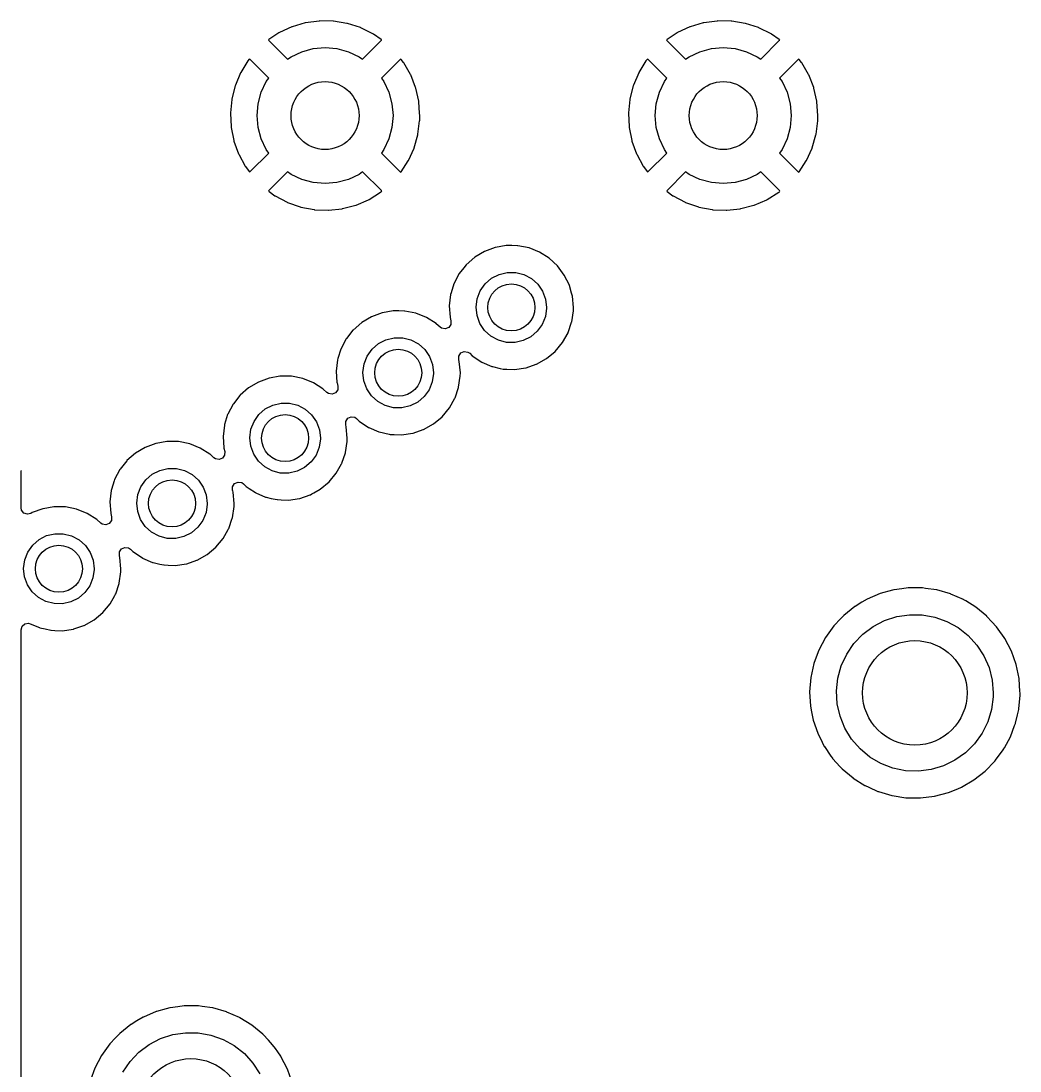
# Model space of a CAD drawing. Extents: x 64 to 233, y -134 to -59.
# Drawn here: x 138.96 to 158.08, y -98.8 to -78.71 of the extents above; entities that cross this region are included whole.
import ezdxf

# ---------------------------------------------------------------- set-up
doc = ezdxf.new("R2010")
doc.units = 0
doc.layers.add('BLACK', color=7, linetype='CONTINUOUS')

msp = doc.modelspace()

# ---------------------------------------------------------------- linework, layer by layer
at = {"layer": 'BLACK', "linetype": 'CONTINUOUS'}
for p, q in [((144.399, -78.7459), (144.15, -78.8184)), ((144.408, -78.7439), (144.399, -78.7459)), ((144.665, -78.7089), (144.408, -78.7439)), ((144.674, -78.7084), (144.665, -78.7089)), ((144.933, -78.7118), (144.674, -78.7084)), ((144.943, -78.7126), (144.933, -78.7118)), ((145.199, -78.7543), (144.943, -78.7126)), ((145.208, -78.7565), (145.199, -78.7543)), ((145.455, -78.8355), (145.208, -78.7565)), ((152.019, -78.7459), (151.77, -78.8184)), ((152.028, -78.7439), (152.019, -78.7459)), ((152.285, -78.7089), (152.028, -78.7439)), ((152.294, -78.7084), (152.285, -78.7089)), ((152.553, -78.7118), (152.294, -78.7084)), ((152.563, -78.7126), (152.553, -78.7118)), ((152.819, -78.7543), (152.563, -78.7126)), ((152.828, -78.7565), (152.819, -78.7543)), ((153.075, -78.8355), (152.828, -78.7565)), ((143.897, -78.9348), (143.706, -79.0599)), ((143.905, -78.9303), (143.897, -78.9348)), ((144.141, -78.8217), (143.905, -78.9303)), ((144.15, -78.8184), (144.141, -78.8217)), ((145.463, -78.839), (145.455, -78.8355)), ((145.696, -78.9537), (145.463, -78.839)), ((145.704, -78.9585), (145.696, -78.9537)), ((145.851, -79.0606), (145.704, -78.9585)), ((151.517, -78.9348), (151.326, -79.0599)), ((151.525, -78.9303), (151.517, -78.9348)), ((151.761, -78.8217), (151.525, -78.9303)), ((151.77, -78.8184), (151.761, -78.8217)), ((153.083, -78.839), (153.075, -78.8355)), ((153.316, -78.9537), (153.083, -78.839)), ((153.324, -78.9585), (153.316, -78.9537)), ((153.471, -79.0606), (153.324, -78.9585)), ((143.706, -79.0599), (143.697, -79.0707)), ((143.697, -79.0707), (143.702, -79.0805)), ((143.702, -79.0805), (144.061, -79.4402)), ((145.499, -79.4402), (145.854, -79.0844)), ((145.859, -79.0707), (145.851, -79.0606)), ((145.854, -79.0844), (145.861, -79.0728)), ((145.861, -79.0728), (145.859, -79.0707)), ((151.326, -79.0599), (151.317, -79.0707)), ((151.317, -79.0707), (151.322, -79.0805)), ((151.322, -79.0805), (151.681, -79.4402)), ((153.119, -79.4402), (153.474, -79.0844)), ((153.481, -79.0728), (153.471, -79.0606)), ((153.474, -79.0844), (153.481, -79.0728)), ((144.13, -79.3922), (144.335, -79.2964)), ((144.335, -79.2964), (144.554, -79.2377)), ((144.554, -79.2377), (144.78, -79.218)), ((144.78, -79.218), (145.006, -79.2377)), ((145.006, -79.2377), (145.225, -79.2964)), ((145.225, -79.2964), (145.43, -79.3922)), ((151.75, -79.3922), (151.955, -79.2964)), ((151.955, -79.2964), (152.174, -79.2377)), ((152.174, -79.2377), (152.4, -79.218)), ((152.4, -79.218), (152.626, -79.2377)), ((152.626, -79.2377), (152.845, -79.2964)), ((152.845, -79.2964), (153.05, -79.3922)), ((143.302, -79.4691), (143.167, -79.6909)), ((143.307, -79.4616), (143.302, -79.4691)), ((143.322, -79.4429), (143.307, -79.4616)), ((143.333, -79.4358), (143.322, -79.4429)), ((143.346, -79.443), (143.333, -79.4358)), ((143.702, -79.7994), (143.346, -79.443)), ((144.061, -79.4402), (144.13, -79.3922)), ((145.43, -79.3922), (145.499, -79.4402)), ((146.214, -79.4437), (145.858, -79.7994)), ((146.225, -79.4372), (146.214, -79.4437)), ((146.237, -79.4457), (146.225, -79.4372)), ((146.28, -79.5005), (146.237, -79.4457)), ((146.285, -79.5082), (146.28, -79.5005)), ((146.414, -79.7334), (146.285, -79.5082)), ((150.922, -79.4691), (150.787, -79.6909)), ((150.927, -79.4616), (150.922, -79.4691)), ((150.942, -79.4429), (150.927, -79.4616)), ((150.953, -79.4358), (150.942, -79.4429)), ((150.966, -79.443), (150.953, -79.4358)), ((151.322, -79.7994), (150.966, -79.443)), ((151.681, -79.4402), (151.75, -79.3922)), ((153.05, -79.3922), (153.119, -79.4402)), ((153.834, -79.4437), (153.478, -79.7994)), ((153.845, -79.4372), (153.834, -79.4437)), ((153.857, -79.4457), (153.845, -79.4372)), ((153.9, -79.5005), (153.857, -79.4457)), ((153.905, -79.5082), (153.9, -79.5005)), ((154.034, -79.7334), (153.905, -79.5082)), ((143.163, -79.6992), (143.062, -79.9384)), ((143.167, -79.6909), (143.163, -79.6992)), ((146.418, -79.7418), (146.414, -79.7334)), ((146.512, -79.9836), (146.418, -79.7418)), ((150.783, -79.6992), (150.682, -79.9384)), ((150.787, -79.6909), (150.783, -79.6992)), ((154.038, -79.7418), (154.034, -79.7334)), ((154.132, -79.9836), (154.038, -79.7418)), ((143.059, -79.9472), (142.996, -80.1986)), ((143.062, -79.9384), (143.059, -79.9472)), ((143.558, -80.0734), (143.654, -79.868)), ((143.654, -79.868), (143.702, -79.7994)), ((145.858, -79.7994), (145.906, -79.868)), ((145.906, -79.868), (146.002, -80.0734)), ((150.679, -79.9472), (150.616, -80.1986)), ((150.682, -79.9384), (150.679, -79.9472)), ((151.178, -80.0734), (151.274, -79.868)), ((151.274, -79.868), (151.322, -79.7994)), ((153.478, -79.7994), (153.526, -79.868)), ((153.526, -79.868), (153.622, -80.0734)), ((143.5, -80.2923), (143.558, -80.0734)), ((146.002, -80.0734), (146.06, -80.2923)), ((146.515, -79.9925), (146.512, -79.9836)), ((146.572, -80.2455), (146.515, -79.9925)), ((151.12, -80.2923), (151.178, -80.0734)), ((153.622, -80.0734), (153.68, -80.2923)), ((154.135, -79.9925), (154.132, -79.9836)), ((154.192, -80.2455), (154.135, -79.9925)), ((142.994, -80.2078), (142.968, -80.4659)), ((142.996, -80.1986), (142.994, -80.2078)), ((143.48, -80.518), (143.5, -80.2923)), ((146.06, -80.2923), (146.08, -80.518)), ((146.574, -80.2547), (146.572, -80.2455)), ((146.59, -80.4752), (146.574, -80.2547)), ((150.614, -80.2078), (150.588, -80.4659)), ((150.616, -80.1986), (150.614, -80.2078)), ((151.1, -80.518), (151.12, -80.2923)), ((153.68, -80.2923), (153.7, -80.518)), ((154.194, -80.2547), (154.192, -80.2455)), ((154.213, -80.5149), (154.194, -80.2547)), ((142.968, -80.4659), (142.968, -80.4752)), ((142.968, -80.4752), (142.98, -80.7343)), ((143.5, -80.7437), (143.48, -80.518)), ((146.08, -80.518), (146.06, -80.7437)), ((146.593, -80.5149), (146.59, -80.4752)), ((146.591, -80.6097), (146.593, -80.5212)), ((146.593, -80.5212), (146.593, -80.5149)), ((150.588, -80.4659), (150.588, -80.4752)), ((150.588, -80.4752), (150.6, -80.7343)), ((151.12, -80.7437), (151.1, -80.518)), ((153.7, -80.518), (153.68, -80.7437)), ((154.211, -80.6097), (154.213, -80.5212)), ((154.213, -80.5212), (154.213, -80.5149)), ((142.98, -80.7343), (142.981, -80.7435)), ((142.981, -80.7435), (143.032, -80.9979)), ((143.558, -80.9626), (143.5, -80.7437)), ((146.06, -80.7437), (146.002, -80.9626)), ((146.557, -80.8748), (146.59, -80.616)), ((146.59, -80.616), (146.591, -80.6097)), ((150.6, -80.7343), (150.601, -80.7435)), ((150.601, -80.7435), (150.652, -80.9979)), ((151.178, -80.9626), (151.12, -80.7437)), ((153.68, -80.7437), (153.622, -80.9626)), ((154.177, -80.8748), (154.21, -80.616)), ((154.21, -80.616), (154.211, -80.6097)), ((143.654, -81.168), (143.558, -80.9626)), ((146.002, -80.9626), (145.906, -81.168)), ((146.485, -81.1336), (146.555, -80.884)), ((146.555, -80.884), (146.557, -80.8748)), ((151.274, -81.168), (151.178, -80.9626)), ((153.622, -80.9626), (153.526, -81.168)), ((154.105, -81.1336), (154.175, -80.884)), ((154.175, -80.884), (154.177, -80.8748)), ((143.032, -80.9979), (143.034, -81.0069)), ((143.034, -81.0069), (143.122, -81.251)), ((143.702, -81.2366), (143.654, -81.168)), ((145.906, -81.168), (145.858, -81.2366)), ((146.375, -81.3789), (146.482, -81.1424)), ((146.482, -81.1424), (146.485, -81.1336)), ((150.652, -80.9979), (150.654, -81.0069)), ((150.654, -81.0069), (150.742, -81.251)), ((151.322, -81.2366), (151.274, -81.168)), ((153.526, -81.168), (153.478, -81.2366)), ((153.995, -81.3789), (154.102, -81.1424)), ((154.102, -81.1424), (154.105, -81.1336)), ((143.122, -81.251), (143.126, -81.2596)), ((143.126, -81.2596), (143.249, -81.488)), ((143.347, -81.5914), (143.702, -81.2366)), ((145.858, -81.2366), (146.216, -81.5949)), ((146.237, -81.5954), (146.371, -81.387)), ((146.371, -81.387), (146.375, -81.3789)), ((150.742, -81.251), (150.746, -81.2596)), ((150.746, -81.2596), (150.869, -81.488)), ((150.967, -81.5914), (151.322, -81.2366)), ((153.478, -81.2366), (153.836, -81.5949)), ((153.857, -81.5954), (153.991, -81.387)), ((153.991, -81.387), (153.995, -81.3789)), ((143.249, -81.488), (143.254, -81.4959)), ((143.254, -81.4959), (143.324, -81.5897)), ((150.869, -81.488), (150.874, -81.4959)), ((150.874, -81.4959), (150.944, -81.5897)), ((143.324, -81.5897), (143.335, -81.5982)), ((143.335, -81.5982), (143.347, -81.5914)), ((144.061, -81.5958), (143.706, -81.9507)), ((144.13, -81.6438), (144.061, -81.5958)), ((144.335, -81.7396), (144.13, -81.6438)), ((144.554, -81.7982), (144.335, -81.7396)), ((145.225, -81.7396), (145.006, -81.7982)), ((145.43, -81.6438), (145.225, -81.7396)), ((145.499, -81.5958), (145.43, -81.6438)), ((145.857, -81.9541), (145.499, -81.5958)), ((146.216, -81.5949), (146.228, -81.6016)), ((146.228, -81.6016), (146.237, -81.5954)), ((150.944, -81.5897), (150.955, -81.5982)), ((150.955, -81.5982), (150.967, -81.5914)), ((151.681, -81.5958), (151.326, -81.9507)), ((151.75, -81.6438), (151.681, -81.5958)), ((151.955, -81.7396), (151.75, -81.6438)), ((152.174, -81.7982), (151.955, -81.7396)), ((152.845, -81.7396), (152.626, -81.7982)), ((153.05, -81.6438), (152.845, -81.7396)), ((153.119, -81.5958), (153.05, -81.6438)), ((153.477, -81.9541), (153.119, -81.5958)), ((153.836, -81.5949), (153.848, -81.6016)), ((153.848, -81.6016), (153.857, -81.5954)), ((143.706, -81.9507), (143.7, -81.9629)), ((143.7, -81.9629), (143.709, -81.9744)), ((143.709, -81.9744), (143.815, -82.0528)), ((144.78, -81.818), (144.554, -81.7982)), ((145.006, -81.7982), (144.78, -81.818)), ((145.621, -82.1237), (145.842, -81.9873)), ((145.842, -81.9873), (145.849, -81.9818)), ((145.849, -81.9818), (145.855, -81.9773)), ((145.855, -81.9773), (145.863, -81.9645)), ((145.862, -81.9629), (145.857, -81.9541)), ((145.863, -81.9645), (145.862, -81.9629)), ((151.326, -81.9507), (151.32, -81.9629)), ((151.32, -81.9629), (151.329, -81.9744)), ((151.329, -81.9744), (151.435, -82.0528)), ((152.4, -81.818), (152.174, -81.7982)), ((152.626, -81.7982), (152.4, -81.818)), ((153.241, -82.1237), (153.462, -81.9873)), ((153.462, -81.9873), (153.469, -81.9818)), ((153.469, -81.9818), (153.475, -81.9773)), ((153.475, -81.9773), (153.483, -81.9645)), ((153.483, -81.9645), (153.477, -81.9541)), ((143.815, -82.0528), (143.823, -82.0577)), ((143.823, -82.0577), (144.053, -82.1785)), ((144.053, -82.1785), (144.061, -82.1822)), ((144.061, -82.1822), (144.306, -82.2677)), ((145.375, -82.2304), (145.613, -82.1281)), ((145.613, -82.1281), (145.621, -82.1237)), ((151.435, -82.0528), (151.443, -82.0577)), ((151.443, -82.0577), (151.673, -82.1785)), ((151.673, -82.1785), (151.681, -82.1822)), ((151.681, -82.1822), (151.926, -82.2677)), ((152.995, -82.2304), (153.233, -82.1281)), ((153.233, -82.1281), (153.241, -82.1237)), ((144.306, -82.2677), (144.315, -82.2702)), ((144.315, -82.2702), (144.57, -82.3185)), ((144.57, -82.3185), (144.579, -82.3196)), ((144.579, -82.3196), (144.839, -82.3298)), ((144.839, -82.3298), (144.848, -82.3295)), ((144.848, -82.3295), (145.106, -82.3012)), ((145.106, -82.3012), (145.115, -82.2995)), ((145.115, -82.2995), (145.366, -82.2335)), ((145.366, -82.2335), (145.375, -82.2304)), ((151.926, -82.2677), (151.935, -82.2702)), ((151.935, -82.2702), (152.19, -82.3185)), ((152.19, -82.3185), (152.199, -82.3196)), ((152.199, -82.3196), (152.459, -82.3298)), ((152.459, -82.3298), (152.468, -82.3295)), ((152.468, -82.3295), (152.726, -82.3012)), ((152.726, -82.3012), (152.735, -82.2995)), ((152.735, -82.2995), (152.986, -82.2335)), ((152.986, -82.2335), (152.995, -82.2304)), ((147.833, -83.1181), (147.647, -83.2293)), ((148.038, -83.0428), (147.833, -83.1181)), ((148.043, -83.0418), (148.038, -83.0428)), ((148.246, -83.0069), (148.043, -83.0418)), ((148.043, -83.0418), (148.043, -83.0418)), ((148.252, -83.006), (148.246, -83.0069)), ((148.246, -83.0069), (148.246, -83.0069)), ((148.355, -83.0073), (148.252, -83.006)), ((148.464, -83.0087), (148.355, -83.0073)), ((148.469, -83.0088), (148.464, -83.0087)), ((148.464, -83.0087), (148.464, -83.0087)), ((148.683, -83.0512), (148.469, -83.0088)), ((148.885, -83.1318), (148.683, -83.0512)), ((149.069, -83.2479), (148.885, -83.1318)), ((147.479, -83.3772), (147.436, -83.4325)), ((147.483, -83.3727), (147.479, -83.3772)), ((147.647, -83.2293), (147.483, -83.3727)), ((149.228, -83.3956), (149.069, -83.2479)), ((149.359, -83.5698), (149.228, -83.3956)), ((147.348, -83.5435), (147.247, -83.736)), ((147.436, -83.4325), (147.348, -83.5435)), ((147.966, -83.6326), (148.11, -83.5582)), ((148.11, -83.5582), (148.268, -83.5203)), ((148.268, -83.5203), (148.43, -83.5212)), ((148.43, -83.5212), (148.587, -83.5607)), ((148.587, -83.5607), (148.73, -83.6366)), ((149.455, -83.7649), (149.359, -83.5698)), ((147.245, -83.7415), (147.192, -83.9129)), ((147.247, -83.736), (147.245, -83.7415)), ((147.75, -83.8719), (147.844, -83.7392)), ((147.844, -83.7392), (147.966, -83.6326)), ((148.73, -83.6366), (148.851, -83.7445)), ((148.851, -83.7445), (148.943, -83.8781)), ((149.456, -83.7705), (149.455, -83.7649)), ((149.498, -83.9175), (149.456, -83.7705)), ((147.183, -83.9437), (147.157, -84.1598)), ((147.192, -83.9129), (147.183, -83.9437)), ((147.691, -84.023), (147.75, -83.8719)), ((148.943, -83.8781), (149.001, -84.0299)), ((149.514, -83.9743), (149.498, -83.9175)), ((149.534, -84.1909), (149.514, -83.9743)), ((147.157, -84.1598), (147.171, -84.3768)), ((147.67, -84.1838), (147.691, -84.023)), ((147.688, -84.345), (147.67, -84.1838)), ((149.001, -84.0299), (149.02, -84.1909)), ((149.02, -84.1909), (149.02, -84.205)), ((149.532, -84.2531), (149.534, -84.1909)), ((145.668, -84.3681), (145.481, -84.4793)), ((145.872, -84.2928), (145.668, -84.3681)), ((145.878, -84.2918), (145.872, -84.2928)), ((146.081, -84.2569), (145.878, -84.2918)), ((145.878, -84.2918), (145.878, -84.2918)), ((146.087, -84.256), (146.081, -84.2569)), ((146.081, -84.2569), (146.081, -84.2569)), ((146.189, -84.2573), (146.087, -84.256)), ((146.299, -84.2587), (146.189, -84.2573)), ((146.304, -84.2588), (146.299, -84.2587)), ((146.299, -84.2587), (146.299, -84.2587)), ((146.518, -84.3012), (146.304, -84.2588)), ((146.72, -84.3818), (146.518, -84.3012)), ((146.904, -84.4979), (146.72, -84.3818)), ((147.171, -84.3768), (147.173, -84.3824)), ((147.173, -84.3824), (147.173, -84.3824)), ((147.173, -84.3824), (147.189, -84.446)), ((147.744, -84.4973), (147.688, -84.345)), ((148.997, -84.3656), (148.937, -84.5161)), ((149.02, -84.205), (148.997, -84.3656)), ((149.501, -84.4683), (149.532, -84.2531)), ((145.481, -84.4793), (145.318, -84.6227)), ((146.908, -84.5018), (146.904, -84.4979)), ((146.981, -84.5695), (146.908, -84.5018)), ((146.908, -84.5018), (146.908, -84.5018)), ((147.01, -84.5896), (146.981, -84.5695)), ((147.08, -84.6023), (147.01, -84.5896)), ((147.146, -84.5752), (147.08, -84.6023)), ((147.186, -84.517), (147.146, -84.5752)), ((147.189, -84.446), (147.186, -84.517)), ((147.834, -84.6319), (147.744, -84.4973)), ((148.937, -84.5161), (148.842, -84.6478)), ((149.433, -84.6688), (149.499, -84.4738)), ((149.499, -84.4738), (149.501, -84.4683)), ((149.499, -84.4738), (149.499, -84.4738)), ((145.183, -84.7935), (145.082, -84.986)), ((145.189, -84.7867), (145.183, -84.7935)), ((145.314, -84.6272), (145.189, -84.7867)), ((145.318, -84.6227), (145.314, -84.6272)), ((145.945, -84.8082), (146.102, -84.7703)), ((146.102, -84.7703), (146.265, -84.7712)), ((146.265, -84.7712), (146.422, -84.8107)), ((147.954, -84.7411), (147.834, -84.6319)), ((148.097, -84.8185), (147.954, -84.7411)), ((148.719, -84.7531), (148.574, -84.826)), ((148.842, -84.6478), (148.719, -84.7531)), ((149.325, -84.8641), (149.431, -84.6743)), ((149.431, -84.6743), (149.433, -84.6688)), ((149.433, -84.6688), (149.433, -84.6688)), ((145.08, -84.9915), (145.026, -85.1667)), ((145.082, -84.986), (145.08, -84.9915)), ((145.585, -85.1219), (145.678, -84.9892)), ((145.678, -84.9892), (145.801, -84.8826)), ((145.801, -84.8826), (145.945, -84.8082)), ((146.422, -84.8107), (146.565, -84.8866)), ((146.565, -84.8866), (146.686, -84.9945)), ((146.686, -84.9945), (146.778, -85.1281)), ((148.254, -84.8596), (148.097, -84.8185)), ((148.416, -84.8622), (148.254, -84.8596)), ((148.574, -84.826), (148.416, -84.8622)), ((149.186, -85.0313), (149.325, -84.8641)), ((145.017, -85.1937), (144.992, -85.4098)), ((145.026, -85.1667), (145.017, -85.1937)), ((145.526, -85.273), (145.585, -85.1219)), ((146.778, -85.1281), (146.836, -85.2799)), ((147.34, -85.1209), (147.379, -85.0616)), ((147.34, -85.1919), (147.34, -85.1209)), ((147.349, -85.2243), (147.34, -85.1919)), ((147.379, -85.0616), (147.444, -85.0328)), ((147.444, -85.0328), (147.514, -85.0437)), ((147.514, -85.0437), (147.549, -85.0675)), ((147.549, -85.0675), (147.597, -85.1146)), ((147.597, -85.1146), (147.778, -85.2354)), ((148.829, -85.2767), (149.018, -85.1704)), ((149.018, -85.1704), (149.186, -85.0313)), ((145.505, -85.4338), (145.526, -85.273)), ((146.836, -85.2799), (146.855, -85.4409)), ((147.369, -85.4409), (147.349, -85.2243)), ((147.778, -85.2354), (147.783, -85.2377)), ((147.783, -85.2377), (147.783, -85.2377)), ((147.783, -85.2377), (147.973, -85.319)), ((147.973, -85.319), (147.973, -85.319)), ((147.973, -85.319), (147.978, -85.3213)), ((147.978, -85.3213), (147.983, -85.3225)), ((147.983, -85.3225), (148.133, -85.3564)), ((148.133, -85.3564), (148.19, -85.3693)), ((148.19, -85.3693), (148.196, -85.3695)), ((148.196, -85.3695), (148.196, -85.3695)), ((148.196, -85.3695), (148.26, -85.372)), ((148.26, -85.372), (148.407, -85.3778)), ((148.407, -85.3778), (148.623, -85.3466)), ((148.623, -85.3466), (148.628, -85.3447)), ((148.628, -85.3447), (148.823, -85.2785)), ((148.628, -85.3447), (148.628, -85.3447)), ((148.823, -85.2785), (148.829, -85.2767)), ((148.823, -85.2785), (148.823, -85.2785)), ((143.707, -85.5428), (143.503, -85.6181)), ((143.713, -85.5418), (143.707, -85.5428)), ((143.916, -85.5069), (143.713, -85.5418)), ((143.713, -85.5418), (143.713, -85.5418)), ((143.922, -85.506), (143.916, -85.5069)), ((143.916, -85.5069), (143.916, -85.5069)), ((144.024, -85.5073), (143.922, -85.506)), ((144.133, -85.5087), (144.024, -85.5073)), ((144.139, -85.5088), (144.133, -85.5087)), ((144.133, -85.5087), (144.133, -85.5087)), ((144.353, -85.5512), (144.139, -85.5088)), ((144.555, -85.6318), (144.353, -85.5512)), ((144.992, -85.4098), (145.006, -85.6268)), ((145.523, -85.595), (145.505, -85.4338)), ((145.579, -85.7473), (145.523, -85.595)), ((146.855, -85.455), (146.832, -85.6156)), ((146.855, -85.4409), (146.855, -85.455)), ((147.336, -85.7183), (147.367, -85.5031)), ((147.367, -85.5031), (147.369, -85.4409)), ((143.316, -85.7293), (143.153, -85.8727)), ((143.503, -85.6181), (143.316, -85.7293)), ((144.739, -85.7479), (144.555, -85.6318)), ((144.743, -85.7518), (144.739, -85.7479)), ((144.816, -85.8195), (144.743, -85.7518)), ((144.743, -85.7518), (144.743, -85.7518)), ((145.021, -85.767), (144.981, -85.8252)), ((145.006, -85.6268), (145.008, -85.6324)), ((145.008, -85.6324), (145.008, -85.6324)), ((145.008, -85.6324), (145.024, -85.696)), ((145.024, -85.696), (145.021, -85.767)), ((145.669, -85.8819), (145.579, -85.7473)), ((146.772, -85.7661), (146.677, -85.8978)), ((146.832, -85.6156), (146.772, -85.7661)), ((147.268, -85.9188), (147.334, -85.7238)), ((147.334, -85.7238), (147.336, -85.7183)), ((147.334, -85.7238), (147.334, -85.7238)), ((143.149, -85.8772), (143.025, -86.0352)), ((143.153, -85.8727), (143.149, -85.8772)), ((144.845, -85.8396), (144.816, -85.8195)), ((144.915, -85.8523), (144.845, -85.8396)), ((144.981, -85.8252), (144.915, -85.8523)), ((145.789, -85.9911), (145.669, -85.8819)), ((145.932, -86.0685), (145.789, -85.9911)), ((146.554, -86.0031), (146.409, -86.076)), ((146.677, -85.8978), (146.554, -86.0031)), ((147.16, -86.1141), (147.266, -85.9243)), ((147.266, -85.9243), (147.268, -85.9188)), ((147.268, -85.9188), (147.268, -85.9188)), ((143.018, -86.0435), (142.917, -86.236)), ((143.025, -86.0352), (143.018, -86.0435)), ((143.513, -86.2392), (143.636, -86.1326)), ((143.636, -86.1326), (143.78, -86.0582)), ((143.78, -86.0582), (143.937, -86.0203)), ((143.937, -86.0203), (144.1, -86.0212)), ((144.1, -86.0212), (144.257, -86.0607)), ((144.257, -86.0607), (144.4, -86.1366)), ((144.4, -86.1366), (144.521, -86.2445)), ((146.088, -86.1096), (145.932, -86.0685)), ((146.251, -86.1122), (146.088, -86.1096)), ((146.409, -86.076), (146.251, -86.1122)), ((147.021, -86.2813), (147.16, -86.1141)), ((142.915, -86.2415), (142.857, -86.4299)), ((142.917, -86.236), (142.915, -86.2415)), ((143.361, -86.523), (143.42, -86.3719)), ((143.42, -86.3719), (143.513, -86.2392)), ((144.521, -86.2445), (144.613, -86.3781)), ((144.613, -86.3781), (144.671, -86.5299)), ((145.175, -86.3709), (145.214, -86.3116)), ((145.175, -86.4419), (145.175, -86.3709)), ((145.214, -86.3116), (145.279, -86.2828)), ((145.279, -86.2828), (145.349, -86.2937)), ((145.349, -86.2937), (145.384, -86.3175)), ((145.384, -86.3175), (145.432, -86.3646)), ((145.432, -86.3646), (145.613, -86.4854)), ((146.853, -86.4204), (147.021, -86.2813)), ((142.852, -86.4437), (142.827, -86.6598)), ((142.857, -86.4299), (142.852, -86.4437)), ((143.34, -86.6838), (143.361, -86.523)), ((144.671, -86.5299), (144.69, -86.6909)), ((145.182, -86.4669), (145.175, -86.4419)), ((145.184, -86.4743), (145.182, -86.4669)), ((145.204, -86.6909), (145.184, -86.4743)), ((145.613, -86.4854), (145.618, -86.4877)), ((145.618, -86.4877), (145.618, -86.4877)), ((145.618, -86.4877), (145.807, -86.569)), ((145.807, -86.569), (145.807, -86.569)), ((145.807, -86.569), (145.813, -86.5713)), ((145.813, -86.5713), (145.818, -86.5725)), ((145.818, -86.5725), (146.009, -86.6156)), ((146.242, -86.6278), (146.458, -86.5966)), ((146.458, -86.5966), (146.463, -86.5947)), ((146.463, -86.5947), (146.658, -86.5285)), ((146.463, -86.5947), (146.463, -86.5947)), ((146.658, -86.5285), (146.663, -86.5267)), ((146.658, -86.5285), (146.658, -86.5285)), ((146.663, -86.5267), (146.853, -86.4204)), ((141.542, -86.7928), (141.338, -86.8681)), ((141.548, -86.7918), (141.542, -86.7928)), ((141.751, -86.7569), (141.548, -86.7918)), ((141.548, -86.7918), (141.548, -86.7918)), ((141.757, -86.756), (141.751, -86.7569)), ((141.751, -86.7569), (141.751, -86.7569)), ((141.859, -86.7573), (141.757, -86.756)), ((141.968, -86.7587), (141.859, -86.7573)), ((141.974, -86.7588), (141.968, -86.7587)), ((141.968, -86.7587), (141.968, -86.7587)), ((142.188, -86.8012), (141.974, -86.7588)), ((142.39, -86.8818), (142.188, -86.8012)), ((142.827, -86.6598), (142.841, -86.8768)), ((143.358, -86.845), (143.34, -86.6838)), ((144.69, -86.705), (144.667, -86.8656)), ((144.69, -86.6909), (144.69, -86.705)), ((145.171, -86.9683), (145.202, -86.7531)), ((145.202, -86.7531), (145.204, -86.6909)), ((146.009, -86.6156), (146.025, -86.6193)), ((146.025, -86.6193), (146.031, -86.6195)), ((146.031, -86.6195), (146.031, -86.6195)), ((146.031, -86.6195), (146.104, -86.6224)), ((146.104, -86.6224), (146.242, -86.6278)), ((141.151, -86.9793), (140.988, -87.1227)), ((141.338, -86.8681), (141.151, -86.9793)), ((142.573, -86.9979), (142.39, -86.8818)), ((142.578, -87.0018), (142.573, -86.9979)), ((142.651, -87.0695), (142.578, -87.0018)), ((142.578, -87.0018), (142.578, -87.0018)), ((142.841, -86.8768), (142.842, -86.8824)), ((142.842, -86.8824), (142.842, -86.8824)), ((142.842, -86.8824), (142.859, -86.946)), ((142.859, -86.946), (142.856, -87.017)), ((143.414, -86.9973), (143.358, -86.845)), ((143.504, -87.1319), (143.414, -86.9973)), ((144.667, -86.8656), (144.607, -87.0161)), ((145.103, -87.1688), (145.169, -86.9738)), ((145.169, -86.9738), (145.171, -86.9683)), ((145.169, -86.9738), (145.169, -86.9738)), ((140.984, -87.1272), (140.857, -87.2889)), ((140.988, -87.1227), (140.984, -87.1272)), ((142.68, -87.0896), (142.651, -87.0695)), ((142.75, -87.1023), (142.68, -87.0896)), ((142.815, -87.0752), (142.75, -87.1023)), ((142.856, -87.017), (142.815, -87.0752)), ((143.624, -87.2411), (143.504, -87.1319)), ((144.512, -87.1478), (144.389, -87.2531)), ((144.607, -87.0161), (144.512, -87.1478)), ((144.995, -87.3641), (145.094, -87.1857)), ((145.094, -87.1857), (145.098, -87.1793)), ((145.098, -87.1793), (145.101, -87.1743)), ((145.098, -87.1793), (145.098, -87.1793)), ((145.101, -87.1743), (145.103, -87.1688)), ((145.103, -87.1688), (145.103, -87.1688)), ((138.96, -87.3171), (138.959, -87.3135)), ((138.96, -87.3252), (138.96, -87.3171)), ((138.96, -87.3354), (138.96, -87.3252)), ((138.963, -87.3641), (138.96, -87.3354)), ((138.96, -87.4285), (138.961, -87.4095)), ((138.961, -87.4095), (138.963, -87.3953)), ((138.965, -87.3881), (138.963, -87.3641)), ((138.963, -87.3953), (138.965, -87.3881)), ((140.853, -87.2935), (140.752, -87.486)), ((140.857, -87.2889), (140.853, -87.2935)), ((141.348, -87.4892), (141.471, -87.3826)), ((141.471, -87.3826), (141.615, -87.3082)), ((141.615, -87.3082), (141.772, -87.2703)), ((141.772, -87.2703), (141.935, -87.2712)), ((141.935, -87.2712), (142.092, -87.3107)), ((142.092, -87.3107), (142.235, -87.3866)), ((142.235, -87.3866), (142.356, -87.4945)), ((143.767, -87.3185), (143.624, -87.2411)), ((143.923, -87.3596), (143.767, -87.3185)), ((144.086, -87.3622), (143.923, -87.3596)), ((144.244, -87.326), (144.086, -87.3622)), ((144.389, -87.2531), (144.244, -87.326)), ((144.855, -87.5313), (144.995, -87.3641)), ((138.96, -88.0234), (138.96, -87.4285)), ((140.744, -87.5122), (140.693, -87.6756)), ((140.752, -87.486), (140.744, -87.5122)), ((141.255, -87.6219), (141.348, -87.4892)), ((142.356, -87.4945), (142.448, -87.6281)), ((143.01, -87.6209), (143.049, -87.5616)), ((143.049, -87.5616), (143.114, -87.5328)), ((143.114, -87.5328), (143.184, -87.5437)), ((143.184, -87.5437), (143.219, -87.5675)), ((143.219, -87.5675), (143.267, -87.6146)), ((143.267, -87.6146), (143.272, -87.6178)), ((144.688, -87.6704), (144.855, -87.5313)), ((140.687, -87.6937), (140.662, -87.9098)), ((140.693, -87.6756), (140.687, -87.6937)), ((141.175, -87.9338), (141.196, -87.773)), ((141.196, -87.773), (141.255, -87.6219)), ((142.448, -87.6281), (142.505, -87.7799)), ((142.505, -87.7799), (142.525, -87.9409)), ((143.009, -87.6919), (143.01, -87.6209)), ((143.012, -87.701), (143.009, -87.6919)), ((143.019, -87.7243), (143.012, -87.701)), ((143.039, -87.9409), (143.019, -87.7243)), ((143.272, -87.6178), (143.328, -87.6552)), ((143.328, -87.6552), (143.448, -87.7354)), ((143.448, -87.7354), (143.453, -87.7377)), ((143.453, -87.7377), (143.453, -87.7377)), ((143.453, -87.7377), (143.642, -87.819)), ((144.298, -87.8447), (144.493, -87.7785)), ((144.493, -87.7785), (144.498, -87.7767)), ((144.493, -87.7785), (144.493, -87.7785)), ((144.498, -87.7767), (144.528, -87.7602)), ((144.528, -87.7602), (144.562, -87.7412)), ((144.562, -87.7412), (144.688, -87.6704)), ((139.586, -88.0069), (139.383, -88.0418)), ((139.592, -88.006), (139.586, -88.0069)), ((139.586, -88.0069), (139.586, -88.0069)), ((139.694, -88.0073), (139.592, -88.006)), ((139.803, -88.0087), (139.694, -88.0073)), ((139.809, -88.0088), (139.803, -88.0087)), ((139.803, -88.0087), (139.803, -88.0087)), ((140.022, -88.0512), (139.809, -88.0088)), ((140.662, -87.9098), (140.676, -88.1268)), ((141.193, -88.095), (141.175, -87.9338)), ((142.525, -87.955), (142.502, -88.1156)), ((142.525, -87.9409), (142.525, -87.955)), ((143.006, -88.2183), (143.037, -88.0031)), ((143.037, -88.0031), (143.039, -87.9409)), ((143.642, -87.819), (143.642, -87.819)), ((143.642, -87.819), (143.648, -87.8213)), ((143.648, -87.8213), (143.653, -87.8225)), ((143.653, -87.8225), (143.751, -87.8447)), ((143.751, -87.8447), (143.86, -87.8693)), ((143.86, -87.8693), (143.866, -87.8695)), ((143.866, -87.8695), (143.866, -87.8695)), ((143.866, -87.8695), (143.939, -87.8724)), ((143.939, -87.8724), (144.077, -87.8778)), ((144.077, -87.8778), (144.292, -87.8466)), ((144.292, -87.8466), (144.298, -87.8447)), ((144.298, -87.8447), (144.298, -87.8447)), ((138.97, -88.0718), (138.96, -88.0234)), ((139.014, -88.127), (138.97, -88.0718)), ((139.082, -88.1493), (139.014, -88.127)), ((139.15, -88.1317), (139.082, -88.1493)), ((139.173, -88.1181), (139.15, -88.1317)), ((139.377, -88.0428), (139.173, -88.1181)), ((139.383, -88.0418), (139.377, -88.0428)), ((139.383, -88.0418), (139.383, -88.0418)), ((140.224, -88.1318), (140.022, -88.0512)), ((140.408, -88.2479), (140.224, -88.1318)), ((140.676, -88.1268), (140.677, -88.1324)), ((140.677, -88.1324), (140.677, -88.1324)), ((140.677, -88.1324), (140.694, -88.196)), ((140.694, -88.196), (140.691, -88.267)), ((141.249, -88.2473), (141.193, -88.095)), ((142.502, -88.1156), (142.441, -88.2661)), ((143.004, -88.2238), (143.006, -88.2183)), ((140.413, -88.2518), (140.408, -88.2479)), ((140.486, -88.3195), (140.413, -88.2518)), ((140.413, -88.2518), (140.413, -88.2518)), ((140.515, -88.3396), (140.486, -88.3195)), ((140.585, -88.3523), (140.515, -88.3396)), ((140.65, -88.3252), (140.585, -88.3523)), ((140.691, -88.267), (140.65, -88.3252)), ((141.339, -88.3819), (141.249, -88.2473)), ((141.459, -88.4911), (141.339, -88.3819)), ((142.347, -88.3978), (142.223, -88.5031)), ((142.441, -88.2661), (142.347, -88.3978)), ((142.936, -88.4243), (142.938, -88.4188)), ((142.938, -88.4188), (143.004, -88.2238)), ((142.938, -88.4188), (142.938, -88.4188)), ((143.004, -88.2238), (143.004, -88.2238)), ((139.305, -88.6326), (139.45, -88.5582)), ((139.45, -88.5582), (139.607, -88.5203)), ((139.607, -88.5203), (139.769, -88.5212)), ((139.769, -88.5212), (139.927, -88.5607)), ((139.927, -88.5607), (140.07, -88.6366)), ((141.601, -88.5685), (141.459, -88.4911)), ((141.758, -88.6096), (141.601, -88.5685)), ((141.92, -88.6122), (141.758, -88.6096)), ((142.079, -88.576), (141.92, -88.6122)), ((142.223, -88.5031), (142.079, -88.576)), ((142.69, -88.7813), (142.829, -88.6141)), ((142.829, -88.6141), (142.927, -88.4396)), ((142.927, -88.4396), (142.933, -88.4293)), ((142.933, -88.4293), (142.936, -88.4243)), ((142.933, -88.4293), (142.933, -88.4293)), ((139.09, -88.8719), (139.183, -88.7392)), ((139.183, -88.7392), (139.305, -88.6326)), ((140.07, -88.6366), (140.191, -88.7445)), ((140.191, -88.7445), (140.283, -88.8781)), ((140.845, -88.8709), (140.884, -88.8116)), ((140.884, -88.8116), (140.949, -88.7828)), ((140.949, -88.7828), (141.019, -88.7937)), ((141.019, -88.7937), (141.054, -88.8175)), ((141.054, -88.8175), (141.102, -88.8646)), ((142.523, -88.9204), (142.69, -88.7813)), ((139.01, -89.1838), (139.031, -89.023)), ((139.031, -89.023), (139.09, -88.8719)), ((140.283, -88.8781), (140.34, -89.0299)), ((140.844, -88.9419), (140.845, -88.8709)), ((140.854, -88.9743), (140.844, -88.9419)), ((140.873, -89.1909), (140.854, -88.9743)), ((141.102, -88.8646), (141.283, -88.9854)), ((141.283, -88.9854), (141.288, -88.9877)), ((141.288, -88.9877), (141.288, -88.9877)), ((141.288, -88.9877), (141.477, -89.069)), ((142.333, -89.0267), (142.523, -88.9204)), ((139.028, -89.345), (139.01, -89.1838)), ((140.36, -89.205), (140.337, -89.3656)), ((140.34, -89.0299), (140.36, -89.1909)), ((140.36, -89.1909), (140.36, -89.205)), ((140.872, -89.2531), (140.873, -89.1909)), ((141.477, -89.069), (141.477, -89.069)), ((141.477, -89.069), (141.483, -89.0713)), ((141.483, -89.0713), (141.488, -89.0725)), ((141.488, -89.0725), (141.616, -89.1014)), ((141.616, -89.1014), (141.695, -89.1193)), ((141.695, -89.1193), (141.701, -89.1195)), ((141.701, -89.1195), (141.701, -89.1195)), ((141.701, -89.1195), (141.774, -89.1224)), ((141.774, -89.1224), (141.912, -89.1278)), ((141.912, -89.1278), (142.127, -89.0966)), ((142.127, -89.0966), (142.133, -89.0947)), ((142.133, -89.0947), (142.328, -89.0285)), ((142.133, -89.0947), (142.133, -89.0947)), ((142.328, -89.0285), (142.333, -89.0267)), ((142.328, -89.0285), (142.328, -89.0285)), ((139.083, -89.4973), (139.028, -89.345)), ((140.337, -89.3656), (140.276, -89.5161)), ((140.841, -89.4683), (140.872, -89.2531)), ((139.174, -89.6319), (139.083, -89.4973)), ((140.276, -89.5161), (140.182, -89.6478)), ((140.773, -89.6688), (140.839, -89.4738)), ((140.839, -89.4738), (140.841, -89.4683)), ((140.839, -89.4738), (140.839, -89.4738)), ((155.64, -89.6023), (155.406, -89.6664)), ((155.666, -89.5953), (155.64, -89.6023)), ((155.67, -89.5942), (155.666, -89.5953)), ((155.666, -89.5953), (155.666, -89.5953)), ((155.819, -89.5746), (155.67, -89.5942)), ((155.938, -89.559), (155.819, -89.5746)), ((155.942, -89.5584), (155.938, -89.559)), ((155.938, -89.559), (155.938, -89.559)), ((155.946, -89.5584), (155.942, -89.5584)), ((156.072, -89.5591), (155.946, -89.5584)), ((155.946, -89.5584), (155.946, -89.5584)), ((156.216, -89.5598), (156.072, -89.5591)), ((156.273, -89.568), (156.216, -89.5598)), ((156.483, -89.5978), (156.273, -89.568)), ((156.487, -89.5984), (156.483, -89.5978)), ((156.483, -89.5978), (156.483, -89.5978)), ((156.75, -89.6735), (156.487, -89.5984)), ((139.294, -89.7411), (139.174, -89.6319)), ((139.436, -89.8185), (139.294, -89.7411)), ((139.593, -89.8596), (139.436, -89.8185)), ((139.914, -89.826), (139.755, -89.8622)), ((140.058, -89.7531), (139.914, -89.826)), ((140.182, -89.6478), (140.058, -89.7531)), ((140.664, -89.8641), (140.753, -89.7055)), ((140.753, -89.7055), (140.768, -89.6793)), ((140.768, -89.6793), (140.771, -89.6743)), ((140.768, -89.6793), (140.768, -89.6793)), ((140.771, -89.6743), (140.773, -89.6688)), ((140.773, -89.6688), (140.773, -89.6688)), ((155.154, -89.7739), (155.056, -89.8329)), ((155.158, -89.7722), (155.154, -89.7739)), ((155.402, -89.6681), (155.158, -89.7722)), ((155.158, -89.7722), (155.158, -89.7722)), ((155.406, -89.6664), (155.402, -89.6681)), ((156.754, -89.6752), (156.75, -89.6735)), ((156.997, -89.7818), (156.754, -89.6752)), ((156.754, -89.6752), (156.754, -89.6752)), ((157.001, -89.7835), (156.997, -89.7818)), ((157.005, -89.7858), (157.001, -89.7835)), ((157.041, -89.8082), (157.005, -89.7858)), ((157.005, -89.7858), (157.005, -89.7858)), ((157.234, -89.9266), (157.041, -89.8082)), ((139.755, -89.8622), (139.593, -89.8596)), ((140.525, -90.0313), (140.664, -89.8641)), ((154.919, -89.9145), (154.706, -90.0857)), ((154.923, -89.9123), (154.919, -89.9145)), ((155.056, -89.8329), (154.923, -89.9123)), ((154.923, -89.9123), (154.923, -89.9123)), ((157.238, -89.9293), (157.234, -89.9266)), ((157.443, -90.0974), (157.238, -89.9293)), ((140.168, -90.2767), (140.358, -90.1704)), ((140.358, -90.1704), (140.525, -90.0313)), ((154.644, -90.15), (154.524, -90.2767)), ((154.706, -90.0857), (154.644, -90.15)), ((155.269, -90.2983), (155.487, -90.1848)), ((155.487, -90.1848), (155.721, -90.1085)), ((155.721, -90.1085), (155.964, -90.0713)), ((155.964, -90.0713), (156.209, -90.0743)), ((156.209, -90.0743), (156.451, -90.1174)), ((156.451, -90.1174), (156.683, -90.1994)), ((156.683, -90.1994), (156.898, -90.3182)), ((157.446, -90.1001), (157.443, -90.0974)), ((157.443, -90.0974), (157.443, -90.0974)), ((157.449, -90.1032), (157.446, -90.1001)), ((157.544, -90.2051), (157.449, -90.1032)), ((157.449, -90.1032), (157.449, -90.1032)), ((157.633, -90.3007), (157.544, -90.2051)), ((138.96, -90.3589), (138.98, -90.2907)), ((138.96, -121.745), (138.96, -90.3589)), ((138.98, -90.2907), (139.034, -90.2442)), ((139.034, -90.2442), (139.104, -90.2341)), ((139.104, -90.2341), (139.136, -90.2431)), ((139.136, -90.2431), (139.312, -90.319)), ((139.312, -90.319), (139.312, -90.319)), ((139.312, -90.319), (139.318, -90.3213)), ((139.318, -90.3213), (139.323, -90.3225)), ((139.323, -90.3225), (139.421, -90.3447)), ((139.421, -90.3447), (139.53, -90.3693)), ((139.53, -90.3693), (139.536, -90.3695)), ((139.536, -90.3695), (139.536, -90.3695)), ((139.536, -90.3695), (139.608, -90.3724)), ((139.608, -90.3724), (139.747, -90.3778)), ((139.747, -90.3778), (139.962, -90.3466)), ((139.962, -90.3466), (139.968, -90.3447)), ((139.968, -90.3447), (140.163, -90.2785)), ((139.968, -90.3447), (139.968, -90.3447)), ((140.163, -90.2785), (140.168, -90.2767)), ((140.163, -90.2785), (140.163, -90.2785)), ((154.517, -90.2844), (154.357, -90.5068)), ((154.524, -90.2767), (154.517, -90.2844)), ((155.072, -90.4459), (155.269, -90.2983)), ((156.898, -90.3182), (157.091, -90.4706)), ((157.665, -90.3466), (157.633, -90.3007)), ((157.78, -90.5105), (157.665, -90.3466)), ((154.357, -90.5068), (154.229, -90.7488)), ((154.764, -90.8267), (154.902, -90.6236)), ((154.902, -90.6236), (155.072, -90.4459)), ((157.091, -90.4706), (157.257, -90.6524)), ((157.79, -90.5247), (157.78, -90.5105)), ((157.916, -90.7681), (157.79, -90.5247)), ((154.228, -90.7528), (154.161, -90.9352)), ((154.229, -90.7488), (154.228, -90.7528)), ((154.228, -90.7528), (154.228, -90.7528)), ((154.66, -91.0497), (154.764, -90.8267)), ((157.257, -90.6524), (157.39, -90.8588)), ((158.007, -91.0262), (157.916, -90.7681)), ((154.135, -91.006), (154.077, -91.2735)), ((154.161, -90.9352), (154.135, -91.006)), ((157.39, -90.8588), (157.488, -91.0842)), ((158.063, -91.2944), (158.007, -91.0262)), ((154.595, -91.2866), (154.66, -91.0497)), ((157.488, -91.0842), (157.548, -91.3226)), ((154.077, -91.2735), (154.055, -91.5465)), ((154.569, -91.531), (154.595, -91.2866)), ((157.548, -91.3226), (157.568, -91.5676)), ((158.063, -91.2987), (158.063, -91.2944)), ((158.079, -91.5382), (158.063, -91.2987)), ((158.063, -91.2987), (158.063, -91.2987)), ((154.055, -91.5465), (154.071, -91.8199)), ((154.583, -91.7764), (154.569, -91.531)), ((157.568, -91.5676), (157.566, -91.6409)), ((158.058, -91.8703), (158.081, -91.6123)), ((158.081, -91.5676), (158.079, -91.5382)), ((158.081, -91.6098), (158.081, -91.5676)), ((158.081, -91.6123), (158.081, -91.6098)), ((158.081, -91.6123), (158.081, -91.6123)), ((154.071, -91.8199), (154.072, -91.8242)), ((154.072, -91.8242), (154.072, -91.8242)), ((154.072, -91.8242), (154.092, -91.9292)), ((154.637, -92.0162), (154.583, -91.7764)), ((157.566, -91.6409), (157.534, -91.8846)), ((154.092, -91.9292), (154.124, -92.0887)), ((154.729, -92.2439), (154.637, -92.0162)), ((157.534, -91.8846), (157.463, -92.1198)), ((157.995, -92.1495), (158.033, -91.9863)), ((158.033, -91.9863), (158.056, -91.8867)), ((158.056, -91.8867), (158.057, -91.8826)), ((158.056, -91.8867), (158.056, -91.8867)), ((158.057, -91.8826), (158.058, -91.8703)), ((154.124, -92.0887), (154.125, -92.0927)), ((154.125, -92.0927), (154.125, -92.0927)), ((154.125, -92.0927), (154.21, -92.3412)), ((157.463, -92.1198), (157.354, -92.3402)), ((157.899, -92.4057), (157.978, -92.1945)), ((157.978, -92.1945), (157.994, -92.1535)), ((157.994, -92.1535), (157.995, -92.1495)), ((157.994, -92.1535), (157.994, -92.1535)), ((154.21, -92.3412), (154.212, -92.3478)), ((154.212, -92.3478), (154.234, -92.3915)), ((154.234, -92.3915), (154.295, -92.5113)), ((154.858, -92.4535), (154.729, -92.2439)), ((157.354, -92.3402), (157.211, -92.5398)), ((157.782, -92.6204), (157.897, -92.4095)), ((157.897, -92.4095), (157.899, -92.4057)), ((157.897, -92.4095), (157.897, -92.4095)), ((154.295, -92.5113), (154.335, -92.5924)), ((154.335, -92.5924), (154.338, -92.596)), ((154.338, -92.596), (154.338, -92.596)), ((154.338, -92.596), (154.463, -92.7775)), ((155.019, -92.6393), (154.858, -92.4535)), ((155.208, -92.7964), (155.019, -92.6393)), ((157.211, -92.5398), (157.036, -92.7133)), ((157.768, -92.6464), (157.782, -92.6204)), ((154.463, -92.7775), (154.49, -92.8181)), ((154.49, -92.8181), (154.493, -92.8213)), ((154.493, -92.8213), (154.493, -92.8213)), ((154.493, -92.8213), (154.639, -92.9815)), ((155.42, -92.9204), (155.208, -92.7964)), ((157.036, -92.7133), (156.836, -92.8561)), ((157.608, -92.8636), (157.765, -92.6498)), ((157.765, -92.6498), (157.768, -92.6464)), ((154.639, -92.9815), (154.675, -93.0207)), ((154.675, -93.0207), (154.885, -93.1963)), ((155.65, -93.0081), (155.42, -92.9204)), ((155.891, -93.0571), (155.65, -93.0081)), ((156.38, -93.0348), (156.136, -93.0661)), ((156.616, -92.9642), (156.38, -93.0348)), ((156.836, -92.8561), (156.616, -92.9642)), ((157.415, -93.0637), (157.457, -93.0207)), ((157.457, -93.0207), (157.557, -92.9172)), ((157.557, -92.9172), (157.606, -92.8671)), ((157.606, -92.8671), (157.608, -92.8636)), ((157.608, -92.8636), (157.608, -92.8636)), ((154.885, -93.1963), (154.889, -93.1986)), ((154.889, -93.1986), (155.113, -93.3396)), ((156.136, -93.0661), (155.891, -93.0571)), ((156.963, -93.3709), (157.2, -93.2327)), ((157.2, -93.2327), (157.415, -93.0637)), ((155.113, -93.3396), (155.113, -93.3396)), ((155.113, -93.3396), (155.117, -93.3419)), ((155.117, -93.3419), (155.185, -93.3725)), ((155.185, -93.3725), (155.363, -93.4528)), ((156.714, -93.474), (156.89, -93.4012)), ((156.89, -93.4012), (156.963, -93.3709)), ((155.363, -93.4528), (155.363, -93.4528)), ((155.363, -93.4528), (155.366, -93.4546)), ((155.366, -93.4546), (155.371, -93.4558)), ((155.371, -93.4558), (155.371, -93.4558)), ((155.371, -93.4558), (155.625, -93.5311)), ((155.625, -93.5311), (155.625, -93.5311)), ((155.625, -93.5311), (155.629, -93.5323)), ((155.629, -93.5323), (155.633, -93.533)), ((155.633, -93.533), (155.633, -93.533)), ((155.633, -93.533), (155.896, -93.5731)), ((155.896, -93.5731), (155.896, -93.5731)), ((155.896, -93.5731), (155.9, -93.5738)), ((155.9, -93.5738), (156.039, -93.5759)), ((156.039, -93.5759), (156.169, -93.578)), ((156.169, -93.578), (156.169, -93.578)), ((156.169, -93.578), (156.174, -93.5781)), ((156.174, -93.5781), (156.445, -93.5452)), ((156.445, -93.5452), (156.71, -93.4757)), ((156.71, -93.4757), (156.714, -93.474)), ((156.714, -93.474), (156.714, -93.474)), ((141.737, -97.6152), (141.55, -97.6664)), ((141.81, -97.5953), (141.737, -97.6152)), ((141.814, -97.5942), (141.81, -97.5953)), ((141.81, -97.5953), (141.81, -97.5953)), ((141.962, -97.5746), (141.814, -97.5942)), ((142.081, -97.559), (141.962, -97.5746)), ((142.085, -97.5584), (142.081, -97.559)), ((142.081, -97.559), (142.081, -97.559)), ((142.09, -97.5584), (142.085, -97.5584)), ((142.215, -97.5591), (142.09, -97.5584)), ((142.09, -97.5584), (142.09, -97.5584)), ((142.359, -97.5598), (142.215, -97.5591)), ((142.426, -97.5693), (142.359, -97.5598)), ((142.626, -97.5978), (142.426, -97.5693)), ((142.63, -97.5984), (142.626, -97.5978)), ((142.626, -97.5978), (142.626, -97.5978)), ((142.894, -97.6735), (142.63, -97.5984)), ((141.179, -97.8448), (141.067, -97.9123)), ((141.298, -97.7739), (141.179, -97.8448)), ((141.302, -97.7722), (141.298, -97.7739)), ((141.546, -97.6681), (141.302, -97.7722)), ((141.302, -97.7722), (141.302, -97.7722)), ((141.55, -97.6664), (141.546, -97.6681)), ((142.898, -97.6752), (142.894, -97.6735)), ((143.141, -97.7818), (142.898, -97.6752)), ((142.898, -97.6752), (142.898, -97.6752)), ((143.145, -97.7835), (143.141, -97.7818)), ((143.378, -97.9266), (143.145, -97.7835)), ((141.063, -97.9145), (140.849, -98.0857)), ((141.067, -97.9123), (141.063, -97.9145)), ((141.067, -97.9123), (141.067, -97.9123)), ((143.381, -97.9293), (143.378, -97.9266)), ((143.587, -98.0974), (143.381, -97.9293)), ((140.68, -98.2644), (140.661, -98.2844)), ((140.75, -98.1899), (140.68, -98.2644)), ((140.849, -98.0857), (140.75, -98.1899)), ((141.412, -98.2983), (141.631, -98.1848)), ((141.631, -98.1848), (141.864, -98.1085)), ((141.864, -98.1085), (142.107, -98.0713)), ((142.107, -98.0713), (142.353, -98.0743)), ((142.353, -98.0743), (142.595, -98.1174)), ((142.595, -98.1174), (142.827, -98.1994)), ((142.827, -98.1994), (143.042, -98.3182)), ((143.59, -98.1001), (143.587, -98.0974)), ((143.587, -98.0974), (143.587, -98.0974)), ((143.593, -98.1032), (143.59, -98.1001)), ((143.698, -98.2164), (143.593, -98.1032)), ((143.593, -98.1032), (143.593, -98.1032)), ((143.776, -98.3007), (143.698, -98.2164)), ((140.661, -98.2844), (140.501, -98.5068)), ((141.046, -98.6236), (141.216, -98.4459)), ((141.216, -98.4459), (141.412, -98.2983)), ((143.042, -98.3182), (143.235, -98.4706)), ((143.828, -98.3741), (143.776, -98.3007)), ((143.874, -98.4399), (143.828, -98.3741)), ((143.93, -98.5192), (143.874, -98.4399)), ((140.501, -98.5068), (140.373, -98.7488)), ((140.908, -98.8267), (141.046, -98.6236)), ((143.235, -98.4706), (143.4, -98.6524)), ((143.4, -98.6524), (143.534, -98.8588)), ((143.934, -98.5247), (143.93, -98.5192)), ((144.059, -98.7681), (143.934, -98.5247)), ((140.371, -98.7528), (140.288, -98.9795)), ((140.373, -98.7488), (140.371, -98.7528)), ((140.371, -98.7528), (140.371, -98.7528)), ((144.151, -99.0262), (144.059, -98.7681))]:
    msp.add_line(p, q, dxfattribs=at)
at = {"layer": 'BLACK'}
for centre, radius in [((144.78, -80.518), 0.65), ((152.4, -80.518), 0.65), ((148.345, -84.1909), 0.45), ((146.18, -85.4409), 0.45), ((144.015, -86.6909), 0.45), ((141.85, -87.9409), 0.45), ((139.685, -89.1909), 0.45), ((156.068, -91.5676), 1), ((142.212, -99.5676), 1)]:
    msp.add_circle(centre, radius, dxfattribs=at)

doc.saveas('drawing.dxf')
